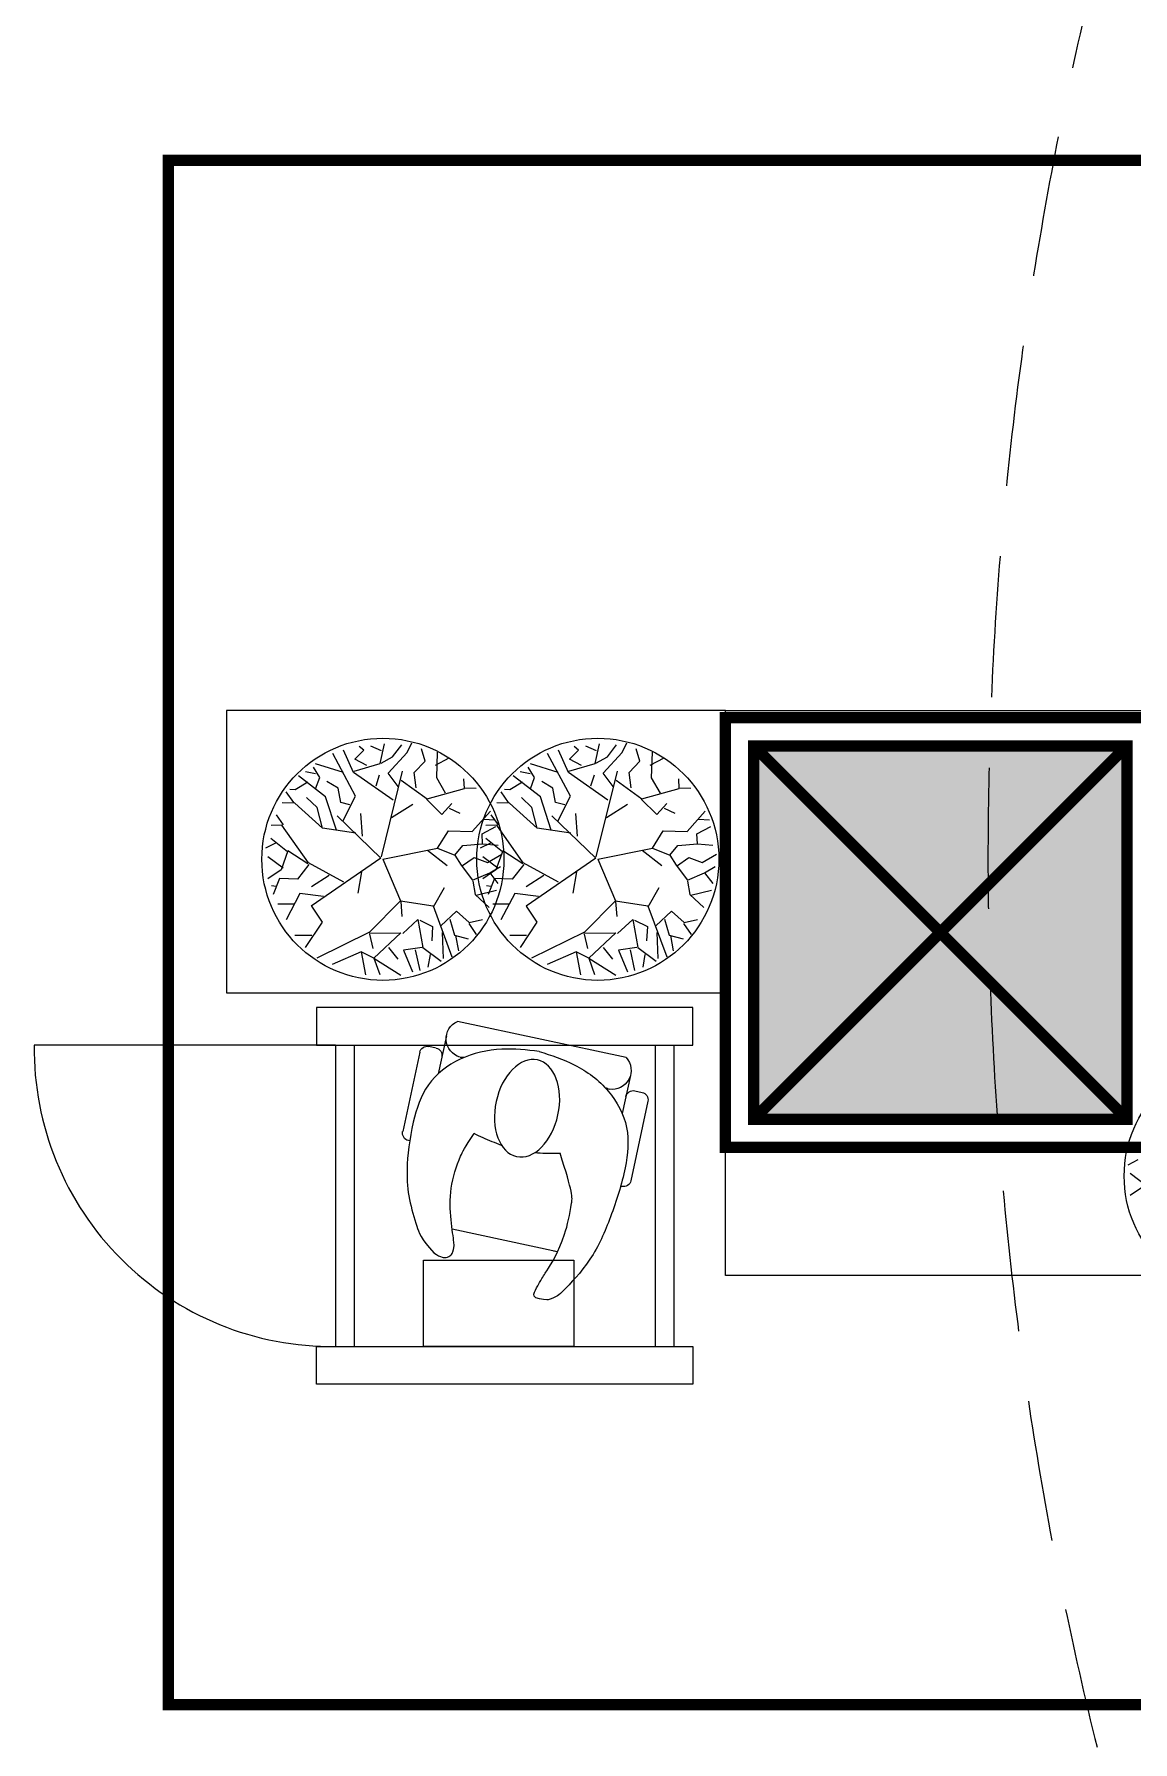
# Model space of a CAD drawing. Header units: millimetres. Extents: x 148480 to 578986, y 39883 to 155062.
# Drawn here: x 234480 to 237398, y 130264 to 134799 of the extents above; entities that cross this region are included whole.
import ezdxf

# ---------------------------------------------------------------- set-up
doc = ezdxf.new("R2010")
doc.units = ezdxf.units.MM
for name, pattern in [('CENTER', [2, 1.25, -0.25, 0.25, -0.25]), ('CONTINU', [0]), ('HIDDEN', [0.375, 0.25, -0.125])]:
    doc.linetypes.add(name, pattern=pattern)
doc.layers.add('00_SCRIVANIE', color=252, linetype='Continuous', lineweight=9)
doc.layers.add('_FP_costr vetro', color=7, linetype='Continuous', lineweight=9, true_color=0x2298e2)
doc.layers.add('I-01$0$i-plants', color=7, linetype='Continuous', lineweight=13, true_color=0x86b300)
for name, color, linetype in [('CEN', 252, 'CENTER'), ('Flooring', 44, 'Continuous'), ('Hatch 01_UC', 7, 'Continuous'), ('I - MODULAR', 44, 'Continuous'), ('Layer2', 4, 'Continuous'), ('Layer4', 6, 'Continuous'), ('M-HVAC VRV PIPE', 4, 'Continuous')]:
    doc.layers.add(name, color=color, linetype=linetype)

# ---------------------------------------------------------------- blocks, each defined once
blk = doc.blocks.new('A$C6CF2629D')
at = {"color": 0, "transparency": 33554687}
for p, q in [((-43.05, -47.06), (-71.02, -53.07)), ((-43.05, -47.06), (-44.13, -47.29)), ((-26.26, -64.51), (-25.93, -64.43)), ((-19.02, -87.05), (-23.56, -65.97)), ((-82.3, -76.56), (-82.64, -76.63)), ((-79.64, -100.09), (-84.17, -79.01)), ((-23.68, -93.94), (-25.85, -83.82)), ((-22.51, -89.85), (-20.56, -89.43)), ((-72.56, -104.45), (-74.74, -94.33)), ((-24.83, -98.66), (-69.57, -108.28)), ((-75.3, -101.2), (-77.26, -101.62))]:
    blk.add_line(p, q, dxfattribs=at)
blk.add_lwpolyline([(-78.68, -21.95), (-78.68, -44.84), (-38.68, -44.84), (-38.68, -21.95)], close=True, dxfattribs=at)
blk.add_lwpolyline([(-43.05, -47.06), (-71.02, -53.07)], dxfattribs=at)
blk.add_lwpolyline([(-43.05, -47.06), (-71.02, -53.07)], dxfattribs=at)
for centre, radius, start, end in [((-25.51, -66.39), 2, 12.1389, 102.1389), ((-82.22, -78.59), 2, 102.1389, 192.1389), ((-72.12, 12.41), 111.25, 292.0086, 292.6376), ((-28.54, -95.25), 5.04, 317.4867, 98.6838), ((-22.93, -87.89), 2, 192.1389, 282.1389), ((-20.98, -87.47), 2, 282.1389, 12.1389), ((-75.73, -99.25), 2, 282.1389, 12.1389), ((-67.59, -103.65), 5.04, 105.594, 246.7912), ((-72.12, 12.41), 111.25, 271.6403, 272.2693), ((-77.68, -99.67), 2, 192.1389, 282.1389)]:
    blk.add_arc(centre, radius, start, end, dxfattribs=at)
blk.add_ellipse((-51.13, -85.21), major_axis=(2.76, -12.83), ratio=0.64, start_param=1.570796326794895, end_param=7.853981633974481, dxfattribs=at)
for points, knots in [([(-45.53, -34.31), (-45.53, -34.31), (-50.05, -34.49), (-48.82, -37.2), (-47.01, -40.3), (-45.85, -42.18), (-41.67, -48.57), (-39.43, -58.31), (-38.91, -62.78), (-42.37, -73.26)], [0, 0, 0, 0, 2.730738, 5.361033, 8.460117, 17.236788, 33.910863, 42.359225, 46.273158, 46.273158, 46.273158, 46.273158]), ([(-47.89, -100.27), (-44.7, -99.3), (-37.92, -97.05), (-29.08, -90.49), (-23.62, -80.3), (-24.87, -68.37), (-28.63, -56.68), (-33.85, -44.5), (-42.11, -36.16), (-43.19, -35.05), (-45.53, -34.31)], [1.803023, 1.803023, 1.803023, 1.803023, 11.285136, 22.158489, 32.475343, 42.625731, 55.439213, 67.279219, 79.466653, 88.892432, 88.892432, 88.892432, 88.892432]), ([(-47.89, -100.27), (-51.2, -100.7), (-58.3, -101.43), (-69.05, -99.09), (-78.22, -92.05), (-81.99, -80.65), (-83.37, -68.46), (-82.56, -60.93), (-80.61, -54.19), (-79.34, -50.66), (-75.91, -46.78)], [1.803023, 1.803023, 1.803023, 1.803023, 11.285136, 22.158489, 32.475343, 42.625731, 55.439213, 67.279219, 79.466653, 88.892432, 88.892432, 88.892432, 88.892432]), ([(-75.91, -46.78), (-73.85, -45.48), (-72.59, -45.46), (-71.15, -46.18), (-70.68, -47.82), (-70.12, -48.96), (-72.76, -61.3), (-69.5, -70.96), (-67.78, -74.79), (-65.19, -78.47)], [0, 0, 0, 0, 2.730738, 5.361033, 8.460117, 17.236788, 33.910863, 42.359225, 45.907566, 45.907566, 45.907566, 45.907566]), ([(-57.88, -75.36), (-58.73, -75.67), (-61.21, -76.6), (-63.62, -77.71), (-65.19, -78.47)], [4.567094, 4.567094, 4.567094, 4.567094, 7.169821, 12.141975, 12.141975, 12.141975, 12.141975]), ([(-49.03, -73.45), (-48.12, -73.38), (-45.9, -73.24), (-43.68, -73.23), (-42.37, -73.26)], [4.567094, 4.567094, 4.567094, 4.567094, 7.169821, 10.915921, 10.915921, 10.915921, 10.915921])]:
    blk.add_open_spline(points, degree=3, knots=knots, dxfattribs=at)
blk = doc.blocks.new('GFC1')
at = {"layer": 'Hatch 01_UC', "linetype": 'Continuous'}
h = blk.add_hatch(color=8, dxfattribs=at)
h.dxf.hatch_style = 1
h.paths.add_polyline_path([(309023.6, 132903.5), (309023.6, 133894.8), (310014.9, 133894.8), (310014.9, 132903.5)])
at = {"color": 8}
blk.add_lwpolyline([(307912.4, 133100), (307112.4, 133100, 0.421169), (307912.4, 132300, 1)], format="xyb", dxfattribs=at)
blk.add_lwpolyline([(307912.4, 133100), (307112.4, 133100, 0.421169), (307912.4, 132300, 1)], format="xyb", dxfattribs=at)
for points in [[(307912.4, 133100), (307912.4, 132348.6), (307912.4, 132300)], [(307962.4, 133100), (307962.4, 132348.6), (307962.4, 132300)], [(308761.6, 133100), (308761.6, 132348.6), (308761.6, 132300)], [(308811.6, 133100), (308811.6, 132348.6), (308811.6, 132300)]]:
    blk.add_lwpolyline(points, dxfattribs=at)
at = {"layer": '_FP_costr vetro', "color": 8}
for points in [[(307912.4, 133100), (307912.4, 132348.6), (307912.4, 132300)], [(307962.4, 133100), (307962.4, 132348.6), (307962.4, 132300)], [(308761.6, 133100), (308761.6, 132348.6), (308761.6, 132300)], [(308811.6, 133100), (308811.6, 132348.6), (308811.6, 132300)]]:
    blk.add_lwpolyline(points, dxfattribs=at)
at = {"layer": 'CEN', "color": 8, "linetype": 'Continuous', "lineweight": 0}
for p, q in [((309023.6, 132903.5), (309023.6, 133894.8)), ((309023.6, 133894.8), (310014.9, 133894.8)), ((310014.9, 133894.8), (309023.6, 132903.5)), ((309023.6, 133894.8), (310014.9, 132903.5)), ((310014.9, 133894.8), (310014.9, 132903.5)), ((310014.9, 132903.5), (309023.6, 132903.5))]:
    blk.add_line(p, q, dxfattribs=at)
at = {"layer": 'CEN', "color": 8, "linetype": 'HIDDEN', "lineweight": 0, "ltscale": 1500}
blk.add_lwpolyline([(311569.9, 131348.5), (307468.6, 131348.5), (307468.6, 135449.8), (311569.9, 135449.8)], close=True, dxfattribs=at)
at = {"layer": 'CEN', "color": 8, "linetype": 'Continuous', "lineweight": 0}
for points in [[(310089.9, 132828.5), (308948.6, 132828.5), (308948.6, 133969.8), (310089.9, 133969.8)], [(310014.9, 132903.5), (309023.6, 132903.5), (309023.6, 133894.8), (310014.9, 133894.8)]]:
    blk.add_lwpolyline(points, close=True, dxfattribs=at)
at = {"layer": 'Flooring', "color": 8, "linetype": 'HIDDEN', "ltscale": 1500}
blk.add_lwpolyline([(328672.2, 130068.3, 1.540604), (310717.1, 129143.3, 0.119203), (311634.4, 128071.9, -0.704413), (307490.1, 113767.5)], format="xyb", dxfattribs=at)
at = {"layer": 'I - MODULAR', "color": 8, "linetype": 'Continuous', "elevation": 0}
blk.add_lwpolyline([(308948.6, 133238.7), (308948.6, 133238.7), (308948.6, 133988.7), (307622.9, 133988.7), (307622.9, 133238.7), (308948.6, 133238.7)], dxfattribs=at)
at = {"layer": 'I - MODULAR', "color": 8, "linetype": 'Continuous'}
for points in [[(310622.9, 132488.7), (308948.6, 132488.7), (308948.6, 133988.7), (310622.9, 133988.7)], [(310014.9, 132903.5), (309023.6, 132903.5), (309023.6, 133894.8), (310014.9, 133894.8)]]:
    blk.add_lwpolyline(points, close=True, dxfattribs=at)
at = {"layer": 'I - MODULAR', "color": 8}
for points in [[(307862, 133200), (307862, 133100), (307862, 133100), (308862, 133100), (308862, 133200), (307862, 133200)], [(307862, 132200), (307862, 132300), (307862, 132300), (308862, 132300), (308862, 132200), (307862, 132200)]]:
    blk.add_lwpolyline(points, dxfattribs=at)
at = {"layer": 'I-01$0$i-plants', "color": 8}
for p, q in [((307960.8, 133824.5, 0), (307934.3, 133883.4, 0)), ((307963.7, 133860, 0), (307987.9, 133883.5, 0)), ((307987.9, 133883.5, 0), (307976, 133893.4, 0)), ((308035.3, 133881.5, 0), (308006.9, 133894.6, 0)), ((308031.8, 133848.2, 0), (308043, 133900.1, 0)), ((308064.4, 133866.2, 0), (308088.6, 133897.5, 0)), ((308103.3, 133877.8, 0), (308115.8, 133903.2, 0)), ((308150.7, 133854.6, 0), (308141.1, 133886.7, 0)), ((308531.5, 133824.5, 0), (308505, 133883.4, 0)), ((308534.4, 133860, 0), (308558.6, 133883.5, 0)), ((308558.6, 133883.5, 0), (308546.8, 133893.4, 0)), ((308606, 133881.5, 0), (308577.7, 133894.6, 0)), ((308602.5, 133848.2, 0), (308613.7, 133900.1, 0)), ((308635.1, 133866.2, 0), (308659.3, 133897.5, 0)), ((308674.1, 133877.8, 0), (308686.5, 133903.2, 0)), ((308721.4, 133854.6, 0), (308711.8, 133886.7, 0)), ((307871.1, 133811, 0), (307854.1, 133838.1, 0)), ((307933.9, 133824.5, 0), (307860.1, 133847.7, 0)), ((307966.3, 133761.8, 0), (307905.6, 133874.8, 0)), ((307962.3, 133827.4, 0), (308031.8, 133848.2, 0)), ((307995.6, 133843, 0), (307963.7, 133860, 0)), ((308033.9, 133848.9, 0), (308064.4, 133866.2, 0)), ((308053, 133822.8, 0), (308103.3, 133877.8, 0)), ((308121.8, 133824.3, 0), (308150.7, 133854.6, 0)), ((308178.3, 133844.1, 0), (308215, 133863.2, 0)), ((308181.6, 133810.4, 0), (308183.8, 133877.9, 0)), ((308441.8, 133811, 0), (308424.8, 133838.1, 0)), ((308504.6, 133824.5, 0), (308430.8, 133847.7, 0)), ((308537, 133761.8, 0), (308476.3, 133874.8, 0)), ((308533, 133827.4, 0), (308602.5, 133848.2, 0)), ((308566.3, 133843, 0), (308534.4, 133860, 0)), ((308604.6, 133848.9, 0), (308635.1, 133866.2, 0)), ((308623.7, 133822.8, 0), (308674.1, 133877.8, 0)), ((308692.5, 133824.3, 0), (308721.4, 133854.6, 0)), ((308749, 133844.1, 0), (308785.7, 133863.2, 0)), ((308752.3, 133810.4, 0), (308754.5, 133877.9, 0)), ((307839.1, 133798.6, 0), (307805.3, 133777.8, 0)), ((307886.6, 133759.4, 0), (307814.1, 133815.1, 0)), ((307859.3, 133820.9, 0), (307832.9, 133826.4, 0)), ((307860.1, 133780.8, 0), (307871.1, 133811, 0)), ((307919.6, 133782.8, 0), (307889.9, 133800.4, 0)), ((308065.6, 133751.2, 0), (307960.8, 133824.5, 0)), ((308020.7, 133788.7, 0), (308029.8, 133818.3, 0)), ((308034.8, 133600.1, 0), (308091.1, 133827.6, 0)), ((308079.2, 133787.5, 0), (308053, 133822.8, 0)), ((308087.6, 133803.5, 0), (308156, 133754.3, 0)), ((308127.3, 133783.2, 0), (308121.8, 133824.3, 0)), ((308205.2, 133769.1, 0), (308181.6, 133810.4, 0)), ((308255.1, 133781.5, 0), (308254.1, 133807.8, 0)), ((308409.8, 133798.6, 0), (308376, 133777.8, 0)), ((308457.3, 133759.4, 0), (308384.8, 133815.1, 0)), ((308430, 133820.9, 0), (308403.6, 133826.4, 0)), ((308430.8, 133780.8, 0), (308441.8, 133811, 0)), ((308490.3, 133782.8, 0), (308460.6, 133800.4, 0)), ((308636.3, 133751.2, 0), (308531.5, 133824.5, 0)), ((308591.4, 133788.7, 0), (308600.5, 133818.3, 0)), ((308605.6, 133600.1, 0), (308661.9, 133827.6, 0)), ((308649.9, 133787.5, 0), (308623.7, 133822.8, 0)), ((308658.3, 133803.5, 0), (308726.7, 133754.3, 0)), ((308698, 133783.2, 0), (308692.5, 133824.3, 0)), ((308776, 133769.1, 0), (308752.3, 133810.4, 0)), ((308825.9, 133781.5, 0), (308824.8, 133807.8, 0)), ((307801.7, 133744.6, 0), (307781.9, 133773.3, 0)), ((307805.3, 133777.8, 0), (307791.4, 133779, 0)), ((307863.8, 133731, 0), (307835.8, 133757.6, 0)), ((307915.3, 133671.5, 0), (307886.6, 133759.4, 0)), ((307926.7, 133744.6, 0), (307919.6, 133782.8, 0)), ((307950.9, 133738.4, 0), (307926.7, 133744.6, 0)), ((307932.6, 133695.4, 0), (307966.3, 133761.8, 0)), ((308154.1, 133753.7, 0), (308195.3, 133712.7, 0)), ((308156, 133754.3, 0), (308255.1, 133781.5, 0)), ((308254.5, 133783.8, 0), (308286, 133782.7, 0)), ((308372.4, 133744.6, 0), (308352.6, 133773.3, 0)), ((308376, 133777.8, 0), (308362.1, 133779, 0)), ((308434.5, 133731, 0), (308406.5, 133757.6, 0)), ((308486, 133671.5, 0), (308457.3, 133759.4, 0)), ((308497.4, 133744.6, 0), (308490.3, 133782.8, 0)), ((308521.6, 133738.4, 0), (308497.4, 133744.6, 0)), ((308503.3, 133695.4, 0), (308537, 133761.8, 0)), ((308724.8, 133753.7, 0), (308766, 133712.7, 0)), ((308726.7, 133754.3, 0), (308825.9, 133781.5, 0)), ((308825.2, 133783.8, 0), (308856.8, 133782.7, 0)), ((307774.9, 133685.6, 0), (307755.7, 133712, 0)), ((307804.6, 133742.6, 0), (307770.8, 133743.4, 0)), ((307877.9, 133676.2, 0), (307804.6, 133742.6, 0)), ((307877.9, 133676.2, 0), (307863.8, 133731, 0)), ((308033.5, 133596.9, 0), (307917.1, 133709.4, 0)), ((307984.8, 133654.8, 0), (307980.3, 133715, 0)), ((308061.5, 133704.7, 0), (308117.8, 133740.3, 0)), ((308195.3, 133712.7, 0), (308222.2, 133742, 0)), ((308214.9, 133729.1, 0), (308243.2, 133716.1, 0)), ((308275.9, 133667.2, 0), (308324.4, 133721.7, 0)), ((308306.3, 133700.3, 0), (308335.8, 133698.2, 0)), ((308345.6, 133685.6, 0), (308326.5, 133712, 0)), ((308375.4, 133742.6, 0), (308341.5, 133743.4, 0)), ((308448.6, 133676.2, 0), (308375.4, 133742.6, 0)), ((308448.6, 133676.2, 0), (308434.5, 133731, 0)), ((308604.2, 133596.9, 0), (308487.8, 133709.4, 0)), ((308555.6, 133654.8, 0), (308551.1, 133715, 0)), ((308632.3, 133704.7, 0), (308688.5, 133740.3, 0)), ((308766, 133712.7, 0), (308792.9, 133742, 0)), ((308785.6, 133729.1, 0), (308814, 133716.1, 0)), ((308846.6, 133667.2, 0), (308895.1, 133721.7, 0)), ((308877, 133700.3, 0), (308906.6, 133698.2, 0)), ((307770.6, 133684.3, 0), (307741.8, 133683.8, 0)), ((307840.8, 133584.7, 0), (307770.6, 133684.3, 0)), ((307966.8, 133662.9, 0), (307877.9, 133676.2, 0)), ((308184.1, 133623.3, 0), (308212.7, 133669.4, 0)), ((308212.7, 133669.4, 0), (308275.9, 133667.2, 0)), ((308302.3, 133661.6, 0), (308339.1, 133680.5, 0)), ((308303.5, 133635.1, 0), (308302.3, 133661.6, 0)), ((308341.3, 133684.3, 0), (308312.5, 133683.8, 0)), ((308411.5, 133584.7, 0), (308341.3, 133684.3, 0)), ((308537.5, 133662.9, 0), (308448.6, 133676.2, 0)), ((308754.8, 133623.3, 0), (308783.4, 133669.4, 0)), ((308783.4, 133669.4, 0), (308846.6, 133667.2, 0)), ((308873, 133661.6, 0), (308909.8, 133680.5, 0)), ((308874.2, 133635.1, 0), (308873, 133661.6, 0)), ((307753.7, 133636.4, 0), (307726.5, 133622.9, 0)), ((307785.2, 133613.7, 0), (307741.2, 133648.6, 0)), ((307786.5, 133616.5, 0), (307768.4, 133565.8, 0)), ((307839.4, 133581.5, 0), (307786.5, 133616.5, 0)), ((308038.7, 133593.8, 0), (308184.1, 133623.3, 0)), ((308156.8, 133618, 0), (308209.1, 133577.4, 0)), ((308184.1, 133623.3, 0), (308230, 133604.9, 0)), ((308230, 133604.9, 0), (308251.4, 133630.1, 0)), ((308251.4, 133630.1, 0), (308303.5, 133635.1, 0)), ((308324.4, 133636.4, 0), (308297.2, 133622.9, 0)), ((308303.5, 133635.1, 0), (308344.7, 133631.2, 0)), ((308356, 133613.7, 0), (308311.9, 133648.6, 0)), ((308357.2, 133616.5, 0), (308339.1, 133565.8, 0)), ((308410.1, 133581.5, 0), (308357.2, 133616.5, 0)), ((308609.5, 133593.8, 0), (308754.8, 133623.3, 0)), ((308727.5, 133618, 0), (308779.8, 133577.4, 0)), ((308754.8, 133623.3, 0), (308800.7, 133604.9, 0)), ((308800.7, 133604.9, 0), (308822.1, 133630.1, 0)), ((308822.1, 133630.1, 0), (308874.2, 133635.1, 0)), ((308874.2, 133635.1, 0), (308915.5, 133631.2, 0)), ((307768.4, 133565.8, 0), (307733.1, 133541.8, 0)), ((307773.6, 133569.9, 0), (307733.2, 133600.6, 0)), ((307842.3, 133579.9, 0), (307811.5, 133540.9, 0)), ((307934.6, 133532.6, 0), (307840.8, 133584.7, 0)), ((308033.5, 133596.9, 0), (307848.5, 133469.4, 0)), ((308038.7, 133593.8, 0), (308085.4, 133483.7, 0)), ((308230, 133604.9, 0), (308247, 133577.8, 0)), ((308247, 133577.8, 0), (308276.7, 133538.6, 0)), ((308247.7, 133575.6, 0), (308280.7, 133598.9, 0)), ((308280.7, 133598.9, 0), (308316.1, 133585.1, 0)), ((308339.1, 133565.8, 0), (308303.8, 133541.8, 0)), ((308344.3, 133569.9, 0), (308303.9, 133600.6, 0)), ((308316.1, 133585.1, 0), (308354.2, 133607.5, 0)), ((308322.3, 133557.6, 0), (308350.9, 133574.3, 0)), ((308413, 133579.9, 0), (308382.2, 133540.9, 0)), ((308505.3, 133532.6, 0), (308411.5, 133584.7, 0)), ((308604.2, 133596.9, 0), (308419.3, 133469.4, 0)), ((308609.5, 133593.8, 0), (308656.1, 133483.7, 0)), ((308800.7, 133604.9, 0), (308817.7, 133577.8, 0)), ((308817.7, 133577.8, 0), (308847.4, 133538.6, 0)), ((308818.4, 133575.6, 0), (308851.5, 133598.9, 0)), ((308851.5, 133598.9, 0), (308886.8, 133585.1, 0)), ((308886.8, 133585.1, 0), (308924.9, 133607.5, 0)), ((308893, 133557.6, 0), (308921.6, 133574.3, 0)), ((307754.8, 133521.5, 0), (307743.1, 133523.2, 0)), ((307764, 133543, 0), (307747.6, 133500.5, 0)), ((307811.5, 133540.9, 0), (307764, 133543, 0)), ((307895.7, 133550.3, 0), (307848.9, 133520.3, 0)), ((307982, 133560.2, 0), (307972.2, 133503.5, 0)), ((308172.9, 133467.2, 0), (308202.2, 133518.8, 0)), ((308276.7, 133538.6, 0), (308322.3, 133557.6, 0)), ((308277.5, 133536.1, 0), (308283.5, 133500.4, 0)), ((308325.6, 133521.5, 0), (308313.8, 133523.2, 0)), ((308334.7, 133543, 0), (308318.3, 133500.5, 0)), ((308322.3, 133557.6, 0), (308344.1, 133529.2, 0)), ((308382.2, 133540.9, 0), (308334.7, 133543, 0)), ((308466.4, 133550.3, 0), (308419.6, 133520.3, 0)), ((308552.7, 133560.2, 0), (308542.9, 133503.5, 0)), ((308743.6, 133467.2, 0), (308772.9, 133518.8, 0)), ((308847.4, 133538.6, 0), (308893, 133557.6, 0)), ((308848.2, 133536.1, 0), (308854.2, 133500.4, 0)), ((308893, 133557.6, 0), (308914.8, 133529.2, 0)), ((307802.3, 133474.2, 0), (307759.8, 133474.5, 0)), ((307818.4, 133503, 0), (307781.4, 133432.9, 0)), ((307881, 133494.9, 0), (307818.4, 133503, 0)), ((308085.4, 133483.7, 0), (308003.1, 133400.3, 0)), ((308085.4, 133483.7, 0), (308172.1, 133469.8, 0)), ((308086.1, 133481.5, 0), (308089.1, 133442, 0)), ((308283.5, 133500.4, 0), (308320.7, 133465.9, 0)), ((308286.3, 133498.7, 0), (308340.4, 133512.1, 0)), ((308373.1, 133474.2, 0), (308330.5, 133474.5, 0)), ((308389.2, 133503, 0), (308352.1, 133432.9, 0)), ((308451.7, 133494.9, 0), (308389.2, 133503, 0)), ((308656.1, 133483.7, 0), (308573.8, 133400.3, 0)), ((308656.1, 133483.7, 0), (308742.8, 133469.8, 0)), ((308656.8, 133481.5, 0), (308659.8, 133442, 0)), ((308854.2, 133500.4, 0), (308891.4, 133465.9, 0)), ((308857, 133498.7, 0), (308911.1, 133512.1, 0)), ((307877, 133426.9, 0), (307832.3, 133359.7, 0)), ((307848.6, 133469.3, 0), (307877, 133426.9, 0)), ((308091.3, 133397.1, 0), (308131.7, 133433.6, 0)), ((308131.7, 133433.6, 0), (308145, 133359.8, 0)), ((308136.5, 133432.2, 0), (308170.7, 133415.6, 0)), ((308172.1, 133469.8, 0), (308221.9, 133334.4, 0)), ((308192.7, 133416.9, 0), (308234.2, 133456.2, 0)), ((308216.3, 133434.6, 0), (308228.8, 133392.7, 0)), ((308234.2, 133456.2, 0), (308268.1, 133426, 0)), ((308268.1, 133426, 0), (308303.4, 133434.2, 0)), ((308447.7, 133426.9, 0), (308403, 133359.7, 0)), ((308419.3, 133469.3, 0), (308447.7, 133426.9, 0)), ((308662.1, 133397.1, 0), (308702.4, 133433.6, 0)), ((308702.4, 133433.6, 0), (308715.7, 133359.8, 0)), ((308707.2, 133432.2, 0), (308741.4, 133415.6, 0)), ((308742.8, 133469.8, 0), (308792.6, 133334.4, 0)), ((308763.4, 133416.9, 0), (308805, 133456.2, 0)), ((308787, 133434.6, 0), (308799.5, 133392.7, 0)), ((308805, 133456.2, 0), (308838.8, 133426, 0)), ((308838.8, 133426, 0), (308874.1, 133434.2, 0)), ((307849.5, 133391.7, 0), (307804.9, 133391.8, 0)), ((308003.1, 133400.3, 0), (307863.1, 133331.5, 0)), ((308002, 133397.2, 0), (308086.5, 133398.5, 0)), ((308002.7, 133394.9, 0), (308011.6, 133357.2, 0)), ((308086.5, 133398.5, 0), (308015, 133331.4, 0)), ((308170.7, 133415.6, 0), (308168.6, 133377.4, 0)), ((308195.7, 133399, 0), (308198.4, 133330.1, 0)), ((308228.8, 133392.7, 0), (308265.5, 133382.5, 0)), ((308231.7, 133391.1, 0), (308239.1, 133350.5, 0)), ((308266.6, 133423.1, 0), (308286.5, 133394.1, 0)), ((308420.2, 133391.7, 0), (308375.7, 133391.8, 0)), ((308573.8, 133400.3, 0), (308433.8, 133331.5, 0)), ((308572.7, 133397.2, 0), (308657.2, 133398.5, 0)), ((308573.4, 133394.9, 0), (308582.3, 133357.2, 0)), ((308657.2, 133398.5, 0), (308585.7, 133331.4, 0)), ((308741.4, 133415.6, 0), (308739.3, 133377.4, 0)), ((308766.4, 133399, 0), (308769.1, 133330.1, 0)), ((308799.5, 133392.7, 0), (308836.2, 133382.5, 0)), ((308802.4, 133391.1, 0), (308809.8, 133350.5, 0)), ((308837.3, 133423.1, 0), (308857.2, 133394.1, 0)), ((307981.1, 133348.1, 0), (307903.9, 133314.3, 0)), ((308015, 133331.4, 0), (307981.1, 133348.1, 0)), ((307981.1, 133348.1, 0), (307992.6, 133287.2, 0)), ((308053.5, 133359.2, 0), (308078.2, 133328.8, 0)), ((308142.8, 133359.1, 0), (308093.6, 133352.1, 0)), ((308093.6, 133352.1, 0), (308117.5, 133295.3, 0)), ((308124.4, 133353.6, 0), (308136.6, 133298.2, 0)), ((308145, 133359.8, 0), (308193.9, 133323.5, 0)), ((308163.8, 133341.3, 0), (308158.3, 133307.5, 0)), ((308551.8, 133348.1, 0), (308474.7, 133314.3, 0)), ((308585.7, 133331.4, 0), (308551.8, 133348.1, 0)), ((308551.8, 133348.1, 0), (308563.3, 133287.2, 0)), ((308624.2, 133359.2, 0), (308648.9, 133328.8, 0)), ((308713.5, 133359.1, 0), (308664.3, 133352.1, 0)), ((308664.3, 133352.1, 0), (308688.2, 133295.3, 0)), ((308695.1, 133353.6, 0), (308707.3, 133298.2, 0)), ((308715.7, 133359.8, 0), (308764.6, 133323.5, 0)), ((308734.5, 133341.3, 0), (308729, 133307.5, 0)), ((308015, 133331.4, 0), (308086.6, 133286, 0)), ((308015, 133331.4, 0), (308030.4, 133287.9, 0)), ((308585.7, 133331.4, 0), (308657.3, 133286, 0)), ((308585.7, 133331.4, 0), (308601.1, 133287.9, 0)), ((310044.2, 132795.2), (310017, 132781.8)), ((310064.1, 132728.7), (310023.7, 132759.4)), ((310058.8, 132724.6), (310023.6, 132700.6))]:
    blk.add_line(p, q, dxfattribs=at)
at = {"layer": 'I-01$0$i-plants', "color": 8, "linetype": 'CONTINU'}
for centre in [(308038.7, 133593.8, 0), (308609.5, 133593.8, 0), (310329.2, 132752.6)]:
    blk.add_circle(centre, 321.5, dxfattribs=at)
at = {"layer": '00_SCRIVANIE', "color": 8, "xscale": -10, "yscale": 10, "zscale": 10, "rotation": 180}
blk.add_blockref('A$C6CF2629D', (308932.9, 132080.5), dxfattribs=at)
blk = doc.blocks.new('BEAM')
at = {"layer": 'CEN', "color": 11, "linetype": 'HIDDEN', "lineweight": 0, "ltscale": 1500, "const_width": 30}
blk.add_lwpolyline([(371569.9, 131348.5), (367468.6, 131348.5), (367468.6, 135449.8), (371569.9, 135449.8)], close=True, dxfattribs=at)
at = {"layer": 'CEN', "color": 11, "linetype": 'Continuous', "lineweight": 0, "const_width": 30}
for points in [[(370089.9, 132828.5), (368948.6, 132828.5), (368948.6, 133969.8), (370089.9, 133969.8)], [(370014.9, 132903.5), (369023.6, 132903.5), (369023.6, 133894.8), (370014.9, 133894.8)]]:
    blk.add_lwpolyline(points, close=True, dxfattribs=at)
for points in [[(369023.6, 133894.8), (370014.9, 132903.5)], [(370014.9, 133894.8), (369023.6, 132903.5)], [(369023.6, 133894.8), (370014.9, 133894.8)], [(369023.6, 132903.5), (369023.6, 133894.8)], [(370014.9, 133894.8), (370014.9, 132903.5)], [(370014.9, 132903.5), (369023.6, 132903.5)]]:
    blk.add_lwpolyline(points, dxfattribs=at)
blk = doc.blocks.new('BEE')
at = {"layer": 'M-HVAC VRV PIPE', "linetype": 'Continuous'}
blk.add_blockref('BEAM', (0, 0), dxfattribs=at)

msp = doc.modelspace()

# ---------------------------------------------------------------- block references
at = {"layer": 'Layer4', "linetype": 'Continuous', "rotation": 360}
msp.add_blockref('GFC1', (-72632.4, -986), dxfattribs=at)

# ---------------------------------------------------------------- next in the draw order: block references
at = {"layer": 'Layer2', "linetype": 'Continuous', "rotation": 360}
msp.add_blockref('BEE', (-132632.4, -986), dxfattribs=at)

doc.saveas('drawing.dxf')
